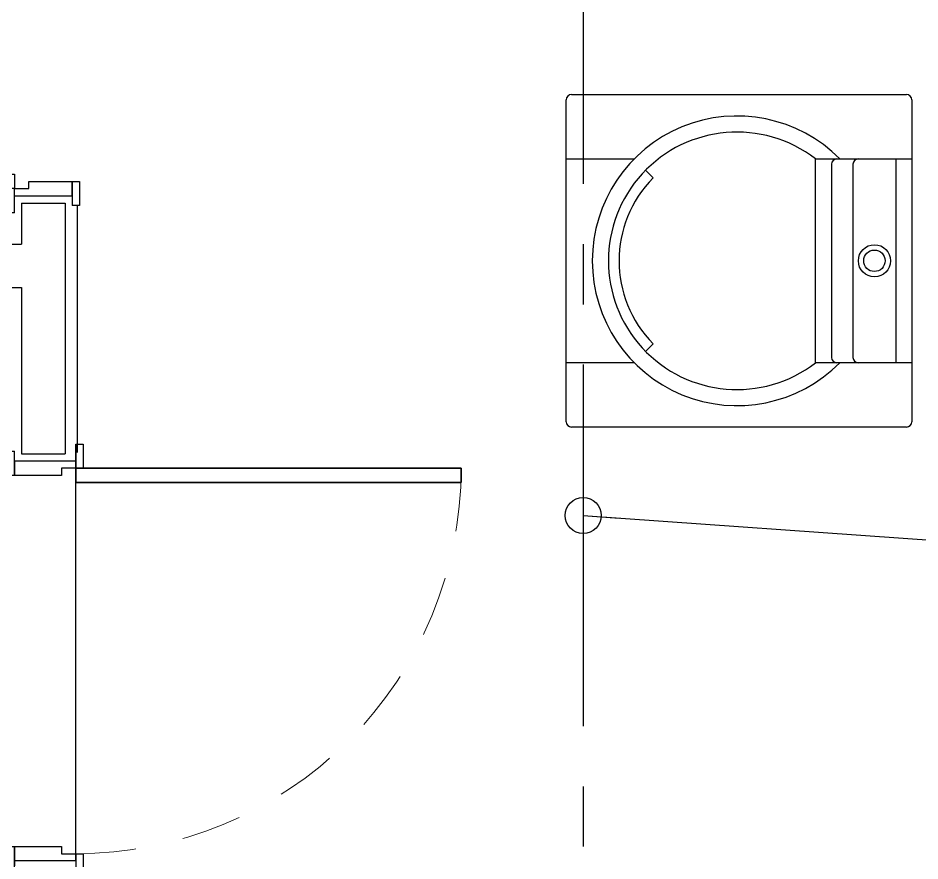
# Model space of a CAD drawing. Header units: millimetres. Extents: x 188.6 to 263.2, y 40.1 to 120.1.
# Drawn here: x 197.274 to 199.146, y 91.815 to 93.564 of the extents above; entities that cross this region are included whole.
import ezdxf

# ---------------------------------------------------------------- set-up
doc = ezdxf.new("R2010")
doc.units = ezdxf.units.MM
doc.linetypes.add('CENTER2', pattern=[1.125, 0.75, -0.125, 0.125, -0.125])
doc.linetypes.add('XREF-TIPO$0$HIDDEN2', pattern=[0.1875, 0.125, -0.0625])
for name, color, linetype in [('ARQ', 8, 'Continuous'), ('GAS-TEXTO', 7, 'Continuous'), ('GAS-TUBO-PISO', 6, 'CENTER2'), ('NORMO-AF', 2, 'Continuous')]:
    doc.layers.add(name, color=color, linetype=linetype)
doc.styles.add('60-75', font='romans.shx', dxfattribs={"height": 0.12})
doc.dimstyles.new('BOLAS75', dxfattribs={"dimtxt": 0.12, "dimasz": 0.075, "dimexe": 0.18, "dimexo": 0.06, "dimgap": 0.08, "dimtad": 0, "dimzin": 4, "dimdsep": 46, "dimtxsty": '60-75', "dimblk": 'ORIGIN', "dimcen": 0.09, "dimse1": 1, "dimse2": 1, "dimclrd": 244, "dimclrt": 7, "dimadec": 0, "dimazin": 0, "dimtfac": 1.799999999999999, "dimtix": 1, "dimtmove": 2, "dimatfit": 3, "dimldrblk": 'ORIGIN', "dimfxl": 0.18, "dimtvp": 2, "dimtolj": 1, "dimtzin": 4, "dimarcsym": 0})

# ---------------------------------------------------------------- blocks, each defined once
blk = doc.blocks.new('XREF-TIPO$0$XREF-MC1101-TE-LAYO$0$LAV-ROUP-flat-3')
at = {"color": 0}
for p, q in [((-0.6349999999999909, 0.3099999999999454), (-0.0099999999999909, 0.3099999999999454)), ((-0.6449999999999818, -0.2999999999997271), (-0.6449999999999818, 0.2999999999994998)), ((0, 0.2999999999994998), (0, -0.2999999999997271)), ((-0.6449999999999818, 0.1899999999998272), (-0.5181859701931444, 0.1899999999998272)), ((-0.1797239262746189, 0.1899999999998272), (0, 0.1899999999998272)), ((-0.1797239262746189, -0.1900000000000546), (-0.1797239262746189, 0.1899999999998272)), ((-0.0299999999997454, 0.1899999999998272), (-0.0299999999997454, -0.1900000000000546)), ((-0.4968711634228386, 0.1688888888888869), (-0.4826612922427104, 0.1548148148146993)), ((-0.1499999999998636, 0.1800000000000637), (-0.1499999999998636, -0.1800000000000637)), ((-0.1099999999998999, 0.1800000000000637), (-0.1099999999998999, -0.1800000000000637)), ((-0.4968711634228386, -0.1688888888891142), (-0.4826612922427104, -0.1548148148146993)), ((-0.5181859701931444, -0.1900000000000546), (-0.6449999999999818, -0.1900000000000546)), ((0, -0.1900000000000546), (-0.1797239262746189, -0.1900000000000546)), ((-0.0099999999999909, -0.3099999999999454), (-0.6349999999999909, -0.3099999999999454))]:
    blk.add_line(p, q, dxfattribs=at)
for radius in [0.03, 0.02]:
    blk.add_circle((-0.0698925729825533, 0), radius, dxfattribs=at)
for centre, radius, start, end in [((-0.6349999999999909, 0.2999999999994998), 0.01, 90, 180), ((-0.0099999999999909, 0.2999999999994998), 0.01, 0, 90), ((-0.3263527092606182, 0), 0.27, 44.7249131549537, 315.2750868450463), ((-0.3263527092606182, 0), 0.24, 52.34153799381915, 307.6584620061808), ((-0.1399999999998727, 0.1800000000000637), 0.01, 90, 180), ((-0.0999999999999091, 0.1800000000000637), 0.01, 90, 180), ((-0.3263527092606182, 0), 0.22, 135.2750868451795, 224.7249131549537), ((-0.1399999999998727, -0.1800000000000637), 0.01, 180, 270), ((-0.0999999999999091, -0.1800000000000637), 0.01, 180, 270), ((-0.6349999999999909, -0.2999999999997271), 0.01, 180, 270), ((-0.0099999999999909, -0.2999999999997271), 0.01, 270, 0)]:
    blk.add_arc(centre, radius, start, end, dxfattribs=at)
blk = doc.blocks.new('XREF-TIPO$0$PORTA 70')
at = {"color": 0}
for p, q in [((36.26650593455539, 23.88349914145468), (36.28150593455539, 23.88349914145468)), ((36.26650593455539, 23.83349914145469), (36.26650593455539, 23.88349914145468)), ((36.28150593455539, 23.83349914145469), (36.28150593455539, 23.88349914145468)), ((36.40150593455665, 23.86849914145469), (36.41650593455665, 23.86849914145469)), ((36.40150593455665, 23.86849914145469), (36.40150593455665, 23.81849914145471)), ((36.41650593455665, 23.86849914145469), (36.41650593455665, 23.81849914145471)), ((36.28150593455539, 23.84849914145468), (36.28150593455539, 23.83349914145469)), ((36.40150593455665, 23.84849914145471), (36.28150593455539, 23.84849914145471)), ((36.40150593455665, 23.81849914145471), (36.40150593455665, 23.84849914145468)), ((36.28150593455539, 23.83349914145469), (36.26650593455539, 23.83349914145469)), ((36.31150593455539, 23.83349914145469), (36.28150593455539, 23.83349914145469)), ((36.31150593455539, 23.81849914145471), (36.31150593455539, 23.83349914145469)), ((36.40150593455665, 23.81849914145471), (36.31150593455539, 23.81849914145471)), ((36.41650593455665, 23.81849914145471), (36.40150593455665, 23.81849914145471)), ((36.31150593455539, 23.14849914145469), (36.40150593455665, 23.14849914145469)), ((36.31150593455539, 23.13349914145468), (36.31150593455539, 23.14849914145469)), ((36.40150593455665, 23.14849914145469), (36.41650593455665, 23.14849914145469)), ((36.40150593455665, 23.11849914145469), (36.40150593455665, 23.14849914145469)), ((36.40150593455665, 23.14849914145469), (36.40150593455665, 23.09849914145468)), ((36.41650593455665, 23.14849914145469), (36.41650593455665, 23.09849914145468)), ((36.26650593455539, 23.0834991414547), (36.26650593455539, 23.13349914145468)), ((36.28150593455539, 23.13349914145468), (36.31150593455539, 23.13349914145468)), ((36.28150593455539, 23.0834991414547), (36.28150593455539, 23.13349914145468)), ((36.28150593455539, 23.11849914145469), (36.40150593455665, 23.11849914145469)), ((36.41650593455665, 23.09849914145468), (36.40150593455665, 23.09849914145468)), ((36.28150593455539, 23.0834991414547), (36.26650593455539, 23.0834991414547))]:
    blk.add_line(p, q, dxfattribs=at)
blk.add_lwpolyline([(36.28150593455636, 23.16349914145468), (36.28150593455636, 23.13349914145468), (35.58150593455636, 23.13349914145468), (35.58150593455636, 23.16349914145468)], close=True, dxfattribs=at)
at = {"color": 0, "linetype": 'XREF-TIPO$0$HIDDEN2'}
blk.add_arc((36.28150593455636, 23.13349914145468), 0.7000000000000052, 90, 180, dxfattribs=at)
blk = doc.blocks.new('XREF-TIPO$0$A$C0189091C')
at = {"color": 0}
for p, q in [((0.0499999763615904, 0.1425052681158974), (0.0499999763618035, 0.9425052681159088)), ((0.0499999763618035, 0.9425052681159088), (0.0799999763617763, 0.9425052681159016)), ((0.0799999763617763, 0.9425052681159016), (0.0499999763618035, 0.9425052681159088)), ((0.0499999763618035, 0.9425052681159088), (0.0499999763615904, 0.1425052681158974)), ((0.0799999763617763, 0.9425052681159016), (0.0799999763615631, 0.1425052681158903)), ((0.0799999763615631, 0.1425052681158903), (0.0799999763617763, 0.9425052681159016)), ((-2.36384778e-08, 0.1575052681158979), (0.0499999763616046, 0.1575052681158837)), ((-2.36384921e-08, 0.1425052681159116), (-2.36384778e-08, 0.1575052681158979)), ((0.8499999763615591, 0.1575052681156777), (0.8999999763615278, 0.1575052681156634)), ((0.8499999763615447, 0.1425052681156913), (0.8499999763615591, 0.1575052681156777)), ((0.8999999763615278, 0.1575052681156634), (0.8999999763615136, 0.1425052681156771)), ((0.0499999763615904, 0.1425052681158974), (-2.36384921e-08, 0.1425052681159116)), ((-2.36384921e-08, 0.1425052681159116), (0.0499999763615904, 0.1425052681158974)), ((0.0349999792092035, 0.0150000364373781), (0.0349999763637641, 0.142505268115336)), ((0.0799999763615631, 0.1425052681158903), (0.0499999763615904, 0.1425052681158974)), ((0.0499999763615904, 0.1425052681158974), (0.0799999763615631, 0.1425052681158903)), ((0.0499999763615904, 0.1425052681158974), (0.0499999763615904, 0.1125052681159246)), ((0.8649999763615313, 0.1425052681156842), (0.8499999763615447, 0.1425052681156913)), ((0.8499999763615447, 0.1125052681157186), (0.8499999763615447, 0.1425052681156913)), ((0.8499999763615447, 0.1425052681156913), (0.8999999763615136, 0.1425052681173824)), ((0.8649999336838334, 0.1425052681173895), (0.8649999662032994, 0.0150000335918108)), ((0.0499999763615904, 0.1125052681159246), (0.0649999763615767, 0.1125052681159246)), ((0.0649999763615767, 0.1125052681159246), (0.0649999763637084, 0.0150000335920169)), ((0.8349999763615585, 0.1125052681157186), (0.8499999763615447, 0.1125052681157186)), ((0.835000010914257, 0.0150000335918108), (0.8349999763615585, 0.1125052681157186)), ((0.0149999763637396, 3.35920447e-08), (0.0149999763637396, 0.0150000335920311)), ((0.0649999763637084, 0.0150000335920169), (0.0149999763637396, 0.0150000335920311)), ((0.0649999763637084, 3.35920305e-08), (0.0149999763637396, 3.35920447e-08)), ((0.0349999763637357, 0.015000033592024), (0.0649999763637084, 0.0150000335920169)), ((0.0649999763637084, 0.0150000335920169), (0.0649999763637084, 3.35920305e-08)), ((0.835000010914257, 3.35918244e-08), (0.835000010914257, 0.0150000335918108)), ((0.835000010914257, 0.0150000335918108), (0.8750000109142348, 0.0150000335918037)), ((0.8850000109142258, 0.0150000335918037), (0.835000010914257, 0.0150000335918108)), ((0.8850000109142258, 3.35918173e-08), (0.835000010914257, 3.35918244e-08)), ((0.8850000109142258, 0.0150000335918037), (0.8850000109142258, 3.35918173e-08))]:
    blk.add_line(p, q, dxfattribs=at)
at = {"color": 0, "linetype": 'XREF-TIPO$0$HIDDEN2', "lineweight": 13}
blk.add_arc((0.0499999763615904, 0.1425052681158974), 0.8000000000000067, 359.9999999999849, 89.99999999998535, dxfattribs=at)
blk = doc.blocks.new('A$C0BE265FA')
at = {"layer": 'ARQ'}
for p, q in [((-14.04002069882381, 5.285164808107083), (-14.04002069882381, 5.200164808107047)), ((-14.04002069882381, 5.285164808107083), (-13.95002069882184, 5.285164808107083)), ((-13.95002069882184, 5.285164808107083), (-13.95002069882184, 4.765164808107102)), ((-13.92502069882312, 5.280164808106973), (-13.92502069882312, 4.767770300898971)), ((-15.89002069882281, 5.200164808107047), (-14.04002069882381, 5.200164808107047)), ((-15.98002069882295, 5.110164808107128), (-14.04002069882199, 5.110164808107128)), ((-14.04002069882199, 5.110164808107128), (-14.04002069882199, 4.765164808107102)), ((-14.04002069882199, 4.765164808107102), (-13.95002069882184, 4.765164808107102)), ((-13.92751546684303, 3.93526059649821), (-13.92751546684303, 4.735260596498163))]:
    blk.add_line(p, q, dxfattribs=at)
blk.add_blockref('XREF-TIPO$0$PORTA 70', (-50.33652973129846, -17.81833433334782), dxfattribs=at)
at = {"layer": 'ARQ', "xscale": 1.112690764928797, "yscale": 1.112690764928797, "zscale": 1.112690764928797}
blk.add_blockref('XREF-TIPO$0$XREF-MC1101-TE-LAYO$0$LAV-ROUP-flat-3', (-12.19174158717624, 5.165388814732978), dxfattribs=at)
at = {"layer": 'ARQ', "rotation": 270}
blk.add_blockref('XREF-TIPO$0$A$C0189091C', (-14.07002073496005, 4.785260572860123), dxfattribs=at)
blk = doc.blocks.new('_Origin')
at = {"layer": 'NORMO-AF', "color": 0, "lineweight": -2}
blk.add_line((0, 0), (-1, 0), dxfattribs=at)
blk.add_circle((0, 0), 0.5, dxfattribs=at)

msp = doc.modelspace()

# ---------------------------------------------------------------- block references
at = {"layer": 'ARQ'}
msp.add_blockref('A$C0BE265FA', (211.3213003042506, 87.89474862344903), dxfattribs=at)

# ---------------------------------------------------------------- next in the draw order: linework, layer by layer
at = {"layer": 'GAS-TUBO-PISO'}
msp.add_line((198.4471968386098, 93.96981459846263), (198.4471968386098, 91.09369809345199), dxfattribs=at)

# ---------------------------------------------------------------- next in the draw order: leaders
at = {"layer": 'GAS-TEXTO'}
msp.add_leader([(198.4471968386098, 92.53175634595732), (201.119604177636, 92.34351873767577), (203.8101635268044, 92.34351873767577)], dimstyle='BOLAS75', dxfattribs=at)

doc.saveas('drawing.dxf')
